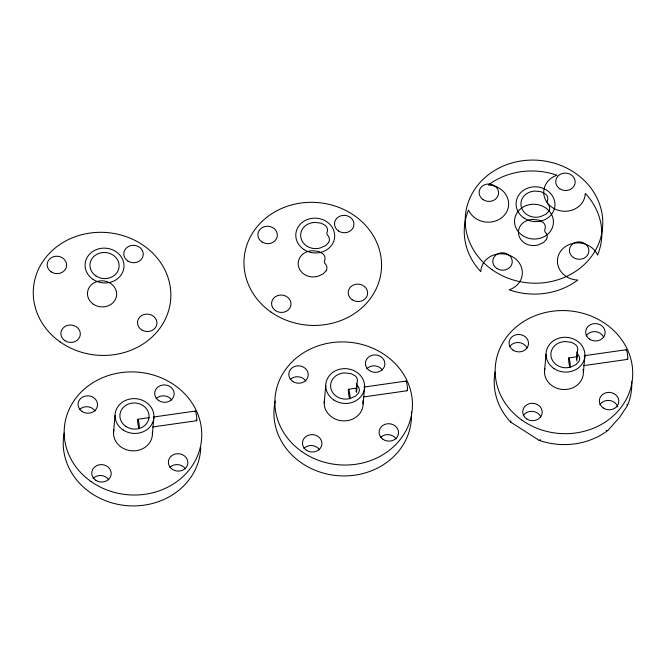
<?xml version="1.0" encoding="UTF-8"?>
<svg xmlns="http://www.w3.org/2000/svg" width="666" height="666" viewBox="0 0 666 666"><rect width="100%" height="100%" fill="white"/><g stroke="black" fill="none" stroke-linecap="round" stroke-linejoin="round"><path stroke-width="1" d="M113.503 433.017L115.035 415.584M152.422 433.916L153.946 416.483M324.2 403.03L325.732 385.597M356.069 391.525L356.776 383.425A7.301 6.527 5 0 0 355.286 375.907L351.115 373.668L345.196 372.927A20.305 18.14 5 0 0 342.624 373.143A14.602 13.045 5 0 0 330.819 388.087A14.602 13.045 5 0 0 347.752 398.942A20.305 18.14 5 0 0 350.274 398.435L355.577 396.095L358.649 392.832A7.301 6.527 5 0 0 357.151 385.306L356.776 383.425M356.535 392.391L357.151 385.306M363.12 403.929L364.643 386.496M544.48 371.678L546.003 354.245M576.431 359.157L577.056 352.081A7.301 6.527 5 0 0 575.557 344.555L571.386 342.316L565.476 341.583A20.305 18.14 5 0 0 562.895 341.8A14.602 13.045 5 0 0 551.098 356.743A14.602 13.045 5 0 0 568.031 367.59A20.305 18.14 5 0 0 570.546 367.083L575.857 364.752L578.92 361.48A7.301 6.527 5 0 0 577.43 353.954L577.056 352.081M576.806 361.039L577.43 353.954M583.391 372.577L584.923 355.145M631.718 381.718A68.848 61.505 5 0 1 627.489 405.544L619.588 417.391L607.75 430.544A68.848 61.505 5 0 1 539.077 440.318L510.747 422.161A68.848 61.505 5 0 1 495.071 372.003M137.812 419.247L149.101 417.64M153.205 417.058L195.28 411.072M348.518 389.26L356.726 388.095M363.902 387.071L405.977 381.085M568.789 357.917L576.997 356.743M584.182 355.719L626.248 349.733M152.556 426.981L196.678 420.704M363.253 396.994L407.376 390.717M583.524 365.651L627.647 359.365M411.38 411.971A68.848 61.505 5 0 1 337.912 475.69A68.848 61.505 5 0 1 275.266 401.065M380.494 437.495A9.74 8.7 5 0 1 396.137 438.886M366.808 368.706A9.74 8.7 5 0 1 382.45 370.088M303.879 448.401A9.74 8.7 5 0 1 319.522 449.791M290.193 379.612A9.74 8.7 5 0 1 305.827 380.994M362.82 400.749A19.472 17.399 5 0 1 343.431 420.879A19.472 17.399 5 0 1 324.592 399.683M200.774 447.385A68.848 61.505 5 0 1 125.333 505.502A68.848 61.505 5 0 1 64.152 433.067M169.797 467.482A9.74 8.7 5 0 1 185.439 468.872M156.11 398.693A9.74 8.7 5 0 1 171.753 400.075M93.182 478.388A9.74 8.7 5 0 1 108.824 479.778M79.495 409.598A9.74 8.7 5 0 1 95.13 410.98M152.347 432.292A19.472 17.399 5 0 1 131.86 450.824A19.472 17.399 5 0 1 113.894 429.67M583.091 369.397A19.472 17.399 5 0 1 563.711 389.535A19.472 17.399 5 0 1 544.871 368.331M586.18 335.955A9.74 8.7 5 0 1 595.404 331.651A9.74 8.7 5 0 1 603.804 337.412M607.75 430.544A20.788 18.573 5 0 1 606.26 430.444M626.856 404.237A20.788 18.573 5 0 1 627.489 405.544M599.866 404.762A9.74 8.7 5 0 1 609.54 400.491A9.74 8.7 5 0 1 617.773 406.976M540.534 439.776A20.788 18.573 5 0 1 539.077 440.318M510.747 422.161A20.788 18.573 5 0 1 510.83 420.829M523.26 415.651A9.74 8.7 5 0 1 532.475 411.347A9.74 8.7 5 0 1 540.875 417.107M509.723 346.611A9.74 8.7 5 0 1 518.797 342.549A9.74 8.7 5 0 1 527.072 348.06M626.115 350.108A4.87 0.549 81.9 0 1 627.555 354.87A4.87 0.549 81.9 0 1 627.255 358.708M569.954 367.307A4.87 0.549 81.9 0 1 568.639 359.906A4.87 0.549 81.9 0 1 569.53 359.865A4.87 0.549 81.9 0 1 570.304 367.299M405.819 381.601A4.87 0.549 81.9 0 1 407.226 385.88A4.87 0.549 81.9 0 1 407.034 390.218M349.683 398.659A4.87 0.549 81.9 0 1 348.368 391.258A4.87 0.549 81.9 0 1 349.259 391.217A4.87 0.549 81.9 0 1 350.033 398.643M195.121 411.588A4.87 0.549 81.9 0 1 196.02 413.028A4.87 0.549 81.9 0 1 196.853 419.239A4.87 0.549 81.9 0 1 196.22 419.863M138.928 428.529A4.87 0.549 81.9 0 1 137.654 421.062A4.87 0.549 81.9 0 1 138.578 421.295A4.87 0.549 81.9 0 1 139.336 428.629M328.704 242.341L325.632 245.612L320.329 247.952A20.305 18.14 5 0 1 317.807 248.46A14.602 13.045 5 0 1 300.874 237.604A14.602 13.045 5 0 1 312.67 222.66A20.305 18.14 5 0 1 315.251 222.444L321.17 223.185L325.333 225.424A7.301 6.527 5 0 1 326.831 232.942L327.206 234.823A7.301 6.527 5 0 1 328.704 242.341M326.223 270.671L323.152 273.942L317.849 276.273A20.305 18.14 5 0 1 315.326 276.781A14.602 13.045 5 0 1 298.393 265.934A14.602 13.045 5 0 1 310.198 250.99A20.305 18.14 5 0 1 312.77 250.774L318.689 251.507L322.86 253.746A7.301 6.527 5 0 1 324.35 261.272L324.725 263.153A7.301 6.527 5 0 1 326.223 270.671M548.975 210.997L545.904 214.261L540.601 216.6A20.305 18.14 5 0 1 538.078 217.108A14.602 13.045 5 0 1 521.145 206.252A14.602 13.045 5 0 1 532.95 191.309A20.305 18.14 5 0 1 535.522 191.092L541.441 191.833L545.612 194.072A7.301 6.527 5 0 1 547.111 201.59L547.477 203.471A7.301 6.527 5 0 1 548.975 210.997M546.503 239.319L543.431 242.59L538.12 244.93A20.305 18.14 5 0 1 535.606 245.438A14.602 13.045 5 0 1 518.672 234.582A14.602 13.045 5 0 1 530.469 219.638A20.305 18.14 5 0 1 533.05 219.422L538.961 220.163L543.131 222.402A7.301 6.527 5 0 1 544.63 229.92L545.004 231.801A7.301 6.527 5 0 1 546.503 239.319M554.07 368.606A19.472 17.399 5 0 0 584.815 356.81A19.472 17.399 5 0 0 557.5 338.669A19.472 17.399 5 0 0 554.07 368.606M301.756 451.556A68.848 61.505 5 0 0 411.863 412.737A68.848 61.505 5 0 0 317.366 346.137A68.848 61.505 5 0 0 301.756 451.556M383.116 439.377A9.74 8.7 5 0 0 398.493 433.474A9.74 8.7 5 0 0 384.831 424.409A9.74 8.7 5 0 0 383.116 439.377M369.43 370.587A9.74 8.7 5 0 0 384.806 364.685A9.74 8.7 5 0 0 371.145 355.619A9.74 8.7 5 0 0 369.43 370.587M306.502 450.283A9.74 8.7 5 0 0 321.878 444.38A9.74 8.7 5 0 0 308.216 435.314A9.74 8.7 5 0 0 306.502 450.283M292.815 381.485A9.74 8.7 5 0 0 308.183 375.591A9.74 8.7 5 0 0 294.53 366.516A9.74 8.7 5 0 0 292.815 381.485M333.791 399.958A19.472 17.399 5 0 0 364.543 388.153A19.472 17.399 5 0 0 337.221 370.021A19.472 17.399 5 0 0 333.791 399.958M91.059 481.543A68.848 61.505 5 0 0 201.165 442.723A68.848 61.505 5 0 0 106.668 376.124A68.848 61.505 5 0 0 91.059 481.543M172.419 469.363A9.74 8.7 5 0 0 187.795 463.461A9.74 8.7 5 0 0 174.134 454.395A9.74 8.7 5 0 0 172.419 469.363M158.733 400.574A9.74 8.7 5 0 0 174.109 394.672A9.74 8.7 5 0 0 160.448 385.606A9.74 8.7 5 0 0 158.733 400.574M95.804 480.269A9.74 8.7 5 0 0 111.18 474.367A9.74 8.7 5 0 0 97.519 465.301A9.74 8.7 5 0 0 95.804 480.269M82.109 411.471A9.74 8.7 5 0 0 97.486 405.577A9.74 8.7 5 0 0 83.824 396.503A9.74 8.7 5 0 0 82.109 411.471M123.093 429.945A19.472 17.399 5 0 0 153.846 418.14A19.472 17.399 5 0 0 126.523 400.008A19.472 17.399 5 0 0 123.093 429.945M125.941 426.465A14.602 13.045 5 0 0 149.009 417.615A14.602 13.045 5 0 0 128.513 404.012A14.602 13.045 5 0 0 125.941 426.465M522.036 420.204A68.848 61.505 5 0 0 632.134 381.385A68.848 61.505 5 0 0 537.645 314.785A68.848 61.505 5 0 0 522.036 420.204M603.396 408.025A9.74 8.7 5 0 0 618.772 402.131A9.74 8.7 5 0 0 605.111 393.057A9.74 8.7 5 0 0 603.396 408.025M589.701 339.235A9.74 8.7 5 0 0 605.078 333.333A9.74 8.7 5 0 0 591.416 324.267A9.74 8.7 5 0 0 589.701 339.235M526.773 418.931A9.74 8.7 5 0 0 542.149 413.028A9.74 8.7 5 0 0 528.488 403.962A9.74 8.7 5 0 0 526.773 418.931M513.086 350.141A9.74 8.7 5 0 0 528.463 344.239A9.74 8.7 5 0 0 514.801 335.173A9.74 8.7 5 0 0 513.086 350.141M524.125 218.123A19.472 17.399 5 0 0 554.87 206.318A19.472 17.399 5 0 0 527.547 188.187A19.472 17.399 5 0 0 524.125 218.123M303.846 249.475A19.472 17.399 5 0 0 334.598 237.67A19.472 17.399 5 0 0 307.276 219.539A19.472 17.399 5 0 0 303.846 249.475M95.996 275.982A14.602 13.045 5 0 0 119.056 267.133A14.602 13.045 5 0 0 98.568 253.53A14.602 13.045 5 0 0 95.996 275.982M93.148 279.462A19.472 17.399 5 0 0 123.901 267.657A19.472 17.399 5 0 0 96.578 249.517A19.472 17.399 5 0 0 93.148 279.462M508.524 201.881A20.788 18.573 5 0 0 488.27 185.015A68.848 61.505 5 0 1 556.942 175.241A20.788 18.573 5 0 0 544.33 196.786A20.788 18.573 5 0 0 566.816 211.197A20.788 18.573 5 0 0 585.272 193.398A68.848 61.505 5 0 1 597.544 255.061A20.788 18.573 5 0 0 573.21 243.348A20.788 18.573 5 0 0 557.542 263.187A20.788 18.573 5 0 0 577.805 280.061A68.848 61.505 5 0 1 509.124 289.835A20.788 18.573 5 0 0 521.744 268.29A20.788 18.573 5 0 0 499.259 253.871A20.788 18.573 5 0 0 480.802 271.678A68.848 61.505 5 0 1 468.531 210.015A20.788 18.573 5 0 0 492.857 221.728A20.788 18.573 5 0 0 508.524 201.881M261.913 241.9A9.74 8.7 5 0 0 277.289 235.997A9.74 8.7 5 0 0 263.628 226.931A9.74 8.7 5 0 0 261.913 241.9M275.599 310.689A9.74 8.7 5 0 0 290.975 304.795A9.74 8.7 5 0 0 277.314 295.721A9.74 8.7 5 0 0 275.599 310.689M338.528 230.994A9.74 8.7 5 0 0 353.904 225.091A9.74 8.7 5 0 0 340.243 216.025A9.74 8.7 5 0 0 338.528 230.994M352.222 299.792A9.74 8.7 5 0 0 367.59 293.889A9.74 8.7 5 0 0 353.929 284.815A9.74 8.7 5 0 0 352.222 299.792M270.854 311.963A68.848 61.505 5 0 0 380.96 273.143A68.848 61.505 5 0 0 286.463 206.543A68.848 61.505 5 0 0 270.854 311.963M93.515 304.304A14.602 13.045 5 0 0 116.583 295.454A14.602 13.045 5 0 0 96.087 281.851A14.602 13.045 5 0 0 93.515 304.304M51.215 271.886A9.74 8.7 5 0 0 66.592 265.984A9.74 8.7 5 0 0 52.93 256.918A9.74 8.7 5 0 0 51.215 271.886M64.902 340.676A9.74 8.7 5 0 0 80.278 334.773A9.74 8.7 5 0 0 66.617 325.707A9.74 8.7 5 0 0 64.902 340.676M127.83 260.98A9.74 8.7 5 0 0 143.207 255.078A9.74 8.7 5 0 0 129.545 246.012A9.74 8.7 5 0 0 127.83 260.98M141.517 329.77A9.74 8.7 5 0 0 156.893 323.876A9.74 8.7 5 0 0 143.232 314.802A9.74 8.7 5 0 0 141.517 329.77M60.156 341.949A68.848 61.505 5 0 0 170.263 303.13A68.848 61.505 5 0 0 75.766 236.53A68.848 61.505 5 0 0 60.156 341.949M522.594 235.556A19.472 17.399 5 0 0 553.346 223.751A19.472 17.399 5 0 0 526.023 205.619A19.472 17.399 5 0 0 522.594 235.556M483.141 199.65A9.74 8.7 5 0 0 498.518 193.756A9.74 8.7 5 0 0 484.856 184.682A9.74 8.7 5 0 0 483.141 199.65M496.828 268.448A9.74 8.7 5 0 0 512.204 262.546A9.74 8.7 5 0 0 498.543 253.48A9.74 8.7 5 0 0 496.828 268.448M559.756 188.753A9.74 8.7 5 0 0 575.133 182.85A9.74 8.7 5 0 0 561.471 173.784A9.74 8.7 5 0 0 559.756 188.753M573.443 257.542A9.74 8.7 5 0 0 588.819 251.64A9.74 8.7 5 0 0 575.158 242.574A9.74 8.7 5 0 0 573.443 257.542M492.082 269.722A68.848 61.505 5 0 0 602.189 230.902A68.848 61.505 5 0 0 507.692 164.302A68.848 61.505 5 0 0 492.082 269.722"/></g></svg>
